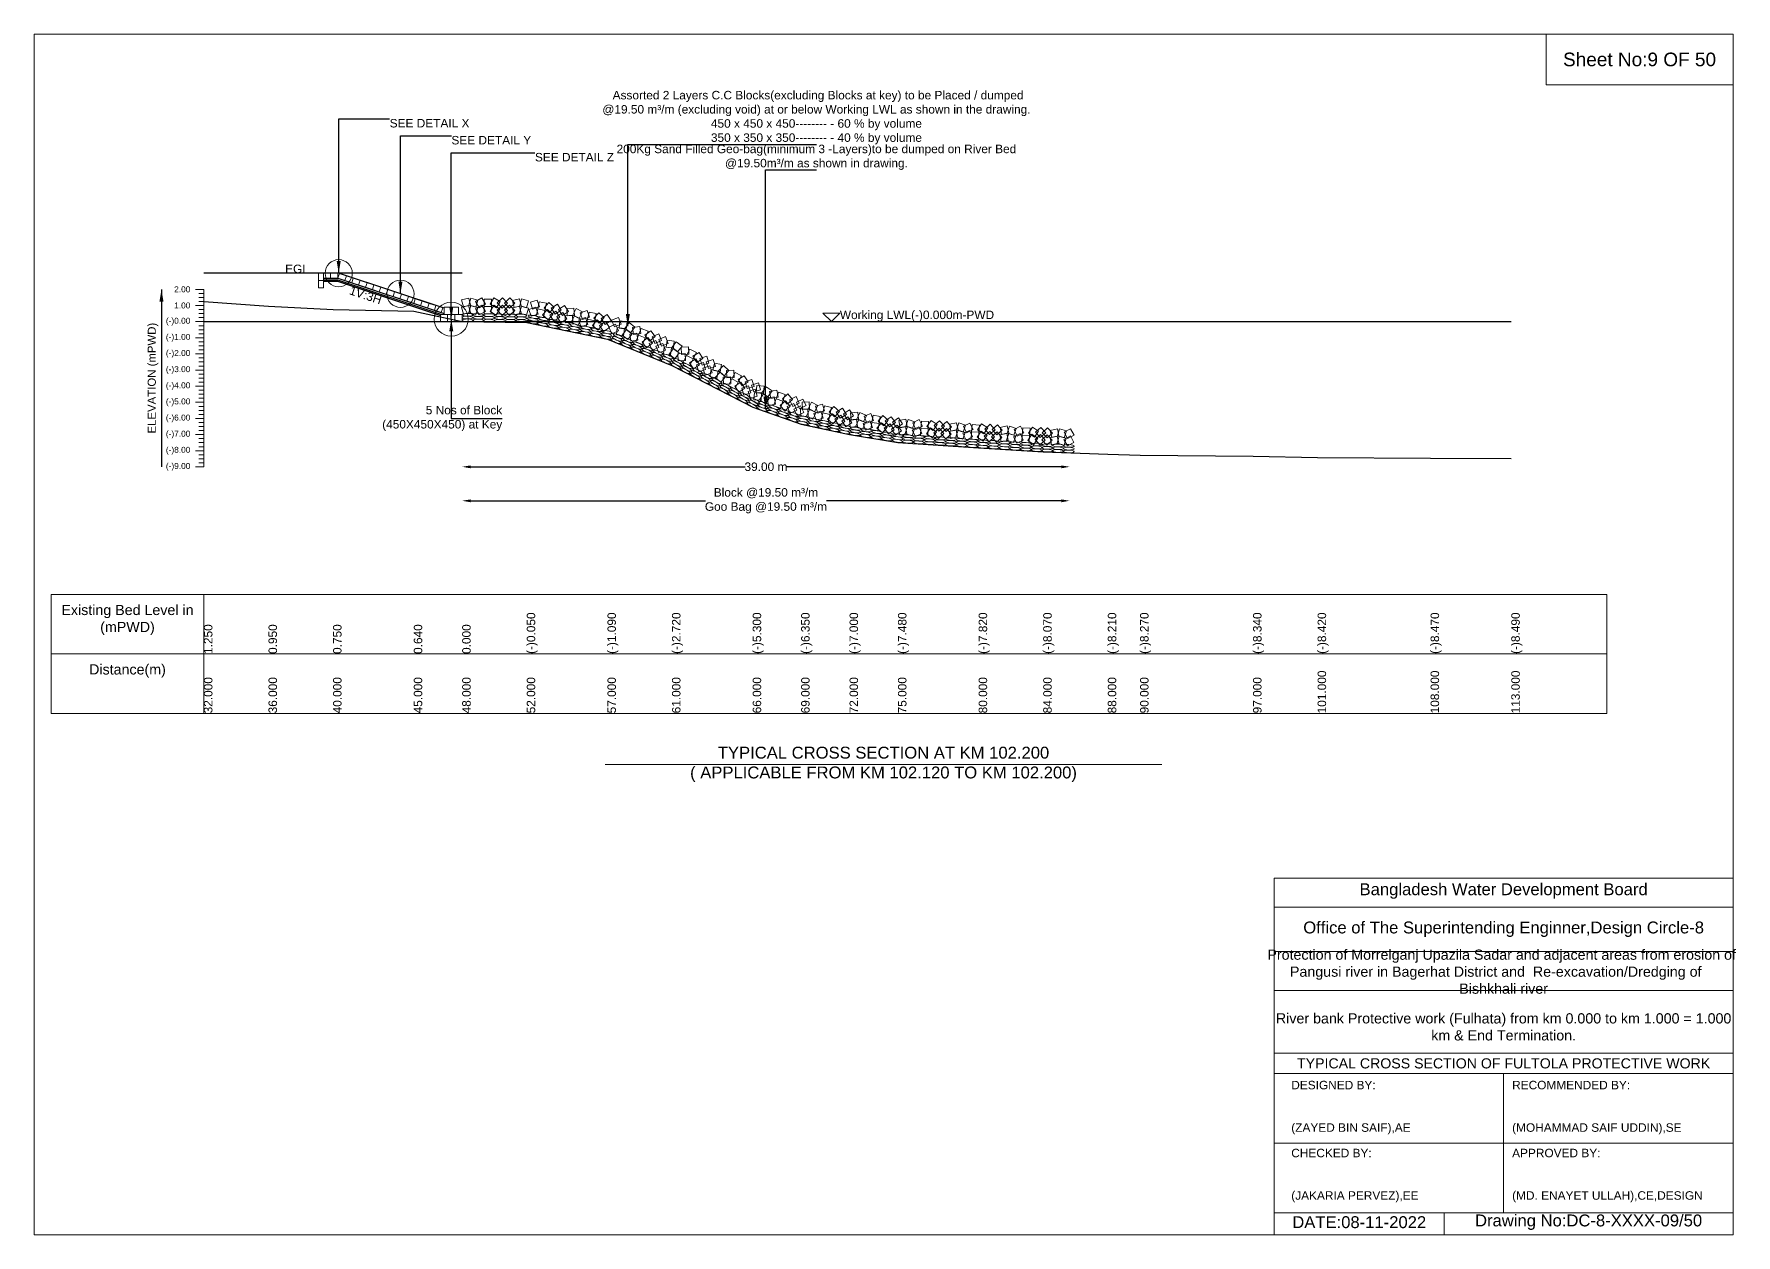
# Model space of a CAD drawing. Header units: inches. Extents: x 89000 to 305017, y -7071 to 0.
# Drawn here: x 220000 to 230017, y -7071 to 0 of the extents above; entities that cross this region are included whole.
import ezdxf

# ---------------------------------------------------------------- set-up
doc = ezdxf.new("R2010")
doc.units = ezdxf.units.IN
doc.header["$LTSCALE"] = 7
doc.header["$MEASUREMENT"] = 0
for name, color, linetype, lineweight in [('Cross section Data Border', 7, 'Continuous', 9), ('Cross Section Labels', 7, 'Continuous', 9), ('Existing_Bed_Level for Xsection', 7, 'Continuous', 25), ('Long Section Labels', 7, 'Continuous', 9)]:
    doc.layers.add(name, color=color, linetype=linetype, lineweight=lineweight)
doc.styles.get("Standard").update_dxf_attribs({"font": 'arial.ttf'})
doc.dimstyles.new('Appron Lebeling Style', dxfattribs={"dimtxt": 50, "dimasz": 50, "dimexe": 0.18, "dimexo": 0.0625, "dimgap": 0.09, "dimtad": 0, "dimtih": 1, "dimtoh": 1, "dimdec": 4, "dimzin": 0, "dimdsep": 46, "dimtxsty": 'Standard', "dimcen": 0.09, "dimse1": 1, "dimse2": 1, "dimadec": 0, "dimazin": 0, "dimtfac": 1, "dimtdec": 4, "dimtofl": 0, "dimtmove": 0, "dimatfit": 3, "dimfxl": 1, "dimtolj": 1, "dimtzin": 0, "dimarcsym": 0})
doc.dimstyles.get("Standard").update_dxf_attribs({"dimtxt": 0.18, "dimasz": 0.18, "dimexe": 0.18, "dimexo": 0.0625, "dimgap": 0.09, "dimtad": 0, "dimtih": 1, "dimtoh": 1, "dimdec": 4, "dimzin": 0, "dimdsep": 46, "dimtxsty": 'Standard', "dimcen": 0.09, "dimadec": 0, "dimazin": 0, "dimtfac": 1, "dimtdec": 4, "dimtofl": 0, "dimtmove": 0, "dimatfit": 3, "dimfxl": 1, "dimtolj": 1, "dimtzin": 0, "dimarcsym": 0})

# ---------------------------------------------------------------- blocks, each defined once
blk = doc.blocks.new('*D31')
at = {"layer": 'Cross Section Labels', "color": 0, "lineweight": -2, "transparency": 16777216}
for p, q in [((222570, -2548), (224185, -2548)), ((226046, -2548), (224430, -2548))]:
    blk.add_line(p, q, dxfattribs=at)
at = {"layer": 'Cross Section Labels', "color": 0, "transparency": 16777216}
for points in [[(222570, -2540), (222570, -2557), (222520, -2548)], [(226046, -2540), (226046, -2557), (226096, -2548)]]:
    blk.add_solid(points, dxfattribs=at)
at = {"layer": 'Defpoints', "color": 0, "transparency": 16777216}
for p in [(222520, -1693), (226096, -2466), (226096, -2548)]:
    blk.add_point(p, dxfattribs=at)
at = {"layer": 'Cross Section Labels', "color": 0, "transparency": 16777216, "insert": (224308, -2548), "char_height": 50, "attachment_point": 5}
blk.add_mtext('\\A1;39.00 m', dxfattribs=at)
blk = doc.blocks.new('*D32')
at = {"layer": 'Cross Section Labels', "color": 0, "lineweight": -2, "transparency": 16777216}
for p, q in [((222570, -2748), (223952, -2748)), ((226046, -2748), (224664, -2748))]:
    blk.add_line(p, q, dxfattribs=at)
at = {"layer": 'Cross Section Labels', "color": 0, "transparency": 16777216}
for points in [[(222570, -2740), (222570, -2757), (222520, -2748)], [(226046, -2740), (226046, -2757), (226096, -2748)]]:
    blk.add_solid(points, dxfattribs=at)
at = {"layer": 'Defpoints', "color": 0, "transparency": 16777216}
for p in [(222520, -1693), (226096, -2466), (226096, -2748)]:
    blk.add_point(p, dxfattribs=at)
at = {"layer": 'Cross Section Labels', "color": 0, "transparency": 16777216, "insert": (224308, -2748), "char_height": 50, "attachment_point": 5}
blk.add_mtext('\\A1;Block @19.50 m³/m ^JGoo Bag @19.50 m³/m ', dxfattribs=at)

msp = doc.modelspace()

# ---------------------------------------------------------------- linework, layer by layer
at = {"layer": 'Cross section Data Border'}
msp.add_lwpolyline([(220100, -3300), (229257.58653, -3300), (229257.58653, -4000), (220100, -4000)], close=True, dxfattribs=at)
for points in [[(221000, -3300), (221000, -4000)], [(220100, -3650), (229257.58653, -3650)]]:
    msp.add_lwpolyline(points, dxfattribs=at)
at = {"layer": 'Cross Section Labels'}
for points in [[(220000, 0), (230000, 0), (230000, -7071), (220000, -7071)], [(228900, 0), (230000, 0), (230000, -300), (228900, -300)], [(224693, -1693.45), (224743, -1643.45), (224643, -1643.45)]]:
    msp.add_lwpolyline(points, close=True, dxfattribs=at)
for points in [[(223362, -4300), (225000, -4300), (226638, -4300)], [(227300, -7071), (227300, -4971), (230000, -4971)], [(227300, -5141), (230000, -5141)], [(227300, -5401), (230000, -5401)], [(227300, -5631), (230000, -5631)], [(227300, -6001), (230000, -6001)], [(227300, -6121), (230000, -6121)], [(228650, -6121), (228650, -6941)], [(227300, -6531), (230000, -6531)], [(227300, -6941), (230000, -6941)], [(228300, -6941), (228300, -7071)]]:
    msp.add_lwpolyline(points, dxfattribs=at)
for centre, radius in [((221793.25, -1408.45), 80), ((222156.625, -1529.575), 80), ((222455.875, -1679.2), 100)]:
    msp.add_circle(centre, radius, dxfattribs=at)
at = {"layer": 'Existing_Bed_Level for Xsection'}
for points in [[(222520, -1408.45), (221000, -1408.45)], [(222413.125, -1615.075), (221797.63758, -1409.91253), (221793.25, -1408.45), (221788.62509, -1408.45), (221703.12509, -1408.45)], [(221703.12509, -1436.95), (221788.62509, -1436.95), (222413.125, -1645.11664)], [(221703.12509, -1446.45), (221787.08345, -1446.45), (222399.83345, -1650.7)], [(221703.12509, -1455.95), (221785.54181, -1455.95), (222391.75, -1658.0194)], [(221000, -1574.7), (221380, -1603.2), (221760, -1622.2), (222235, -1632.65), (222520, -1693.45), (222900, -1698.2), (223375, -1797), (223755, -1951.85), (224230, -2196.95), (224515, -2296.7), (224800, -2358.45), (225085, -2404.05), (225560, -2436.35), (225940, -2460.1), (226320, -2473.4), (226510, -2479.1), (227175, -2485.75), (227555, -2493.35), (228220, -2498.1), (228695, -2500)], [(221000, -1693.45), (228695, -1693.45)]]:
    msp.add_lwpolyline(points, dxfattribs=at)
at = {"layer": 'Long Section Labels'}
for points in [[(221703.12509, -1408.45), (221674.62509, -1408.45), (221674.62509, -1451.2), (221703.12509, -1451.2)], [(221703.12509, -1451.2), (221674.62509, -1451.2), (221674.62509, -1493.95), (221703.12509, -1493.95)], [(221745.87509, -1408.45), (221703.12509, -1408.45), (221703.12509, -1436.95), (221745.87509, -1436.95)], [(221788.62509, -1408.45), (221745.87509, -1408.45), (221745.87509, -1436.95), (221788.62509, -1436.95)], [(221838.19379, -1423.43126), (221797.63758, -1409.91253), (221788.62509, -1436.95), (221829.1813, -1450.46874)], [(221878.75, -1436.95), (221838.19379, -1423.43126), (221829.1813, -1450.46874), (221869.73751, -1463.98747)], [(221919.30621, -1450.46874), (221878.75, -1436.95), (221869.73751, -1463.98747), (221910.29372, -1477.50621)], [(221959.86242, -1463.98747), (221919.30621, -1450.46874), (221910.29372, -1477.50621), (221950.84993, -1491.02495)], [(222000.41863, -1477.50621), (221959.86242, -1463.98747), (221950.84993, -1491.02495), (221991.40614, -1504.54368)], [(222040.97484, -1491.02495), (222000.41863, -1477.50621), (221991.40614, -1504.54368), (222031.96235, -1518.06242)], [(222081.53105, -1504.54368), (222040.97484, -1491.02495), (222031.96235, -1518.06242), (222072.51856, -1531.58116)], [(222122.08727, -1518.06242), (222081.53105, -1504.54368), (222072.51856, -1531.58116), (222113.07477, -1545.0999)], [(222162.64348, -1531.58116), (222122.08727, -1518.06242), (222113.07477, -1545.0999), (222153.63099, -1558.61863)], [(222203.19969, -1545.0999), (222162.64348, -1531.58116), (222153.63099, -1558.61863), (222194.1872, -1572.13737)], [(222243.7559, -1558.61863), (222203.19969, -1545.0999), (222194.1872, -1572.13737), (222234.74341, -1585.65611)], [(222284.31211, -1572.13737), (222243.7559, -1558.61863), (222234.74341, -1585.65611), (222275.29962, -1599.17484)], [(222324.86832, -1585.65611), (222284.31211, -1572.13737), (222275.29962, -1599.17484), (222315.85583, -1612.69358)], [(222365.42453, -1599.17484), (222324.86832, -1585.65611), (222315.85583, -1612.69358), (222356.41204, -1626.21232)], [(222405.98074, -1612.69358), (222365.42453, -1599.17484), (222356.41204, -1626.21232), (222396.96825, -1639.73105)], [(222557.6813, -1597.90656), (222516.25502, -1608.4624), (222526.81085, -1649.88868), (222568.23713, -1639.33284)], [(222558.21563, -1555.1599), (222516.78935, -1565.71574), (222527.34518, -1607.14202), (222568.77147, -1596.58618)], [(222611.36149, -1609.65123), (222570.21201, -1598.0632), (222558.62398, -1639.21268), (222599.77346, -1650.80071)], [(222611.89583, -1566.90457), (222570.74634, -1555.31654), (222559.15831, -1596.46602), (222600.30779, -1608.05405)], [(222635.94496, -1595.87247), (222598.64558, -1616.76073), (222619.53384, -1654.0601), (222656.83321, -1633.17185)], [(222636.47929, -1553.12581), (222599.17991, -1574.01407), (222620.06817, -1611.31344), (222657.36754, -1590.42519)], [(222692.66089, -1561.6478), (222649.91423, -1561.11346), (222649.37989, -1603.86012), (222692.12655, -1604.39446)], [(222742.52255, -1618.55919), (222705.75695, -1596.74512), (222683.94289, -1633.51072), (222720.70848, -1655.32478)], [(222743.05688, -1575.81253), (222706.29129, -1553.99846), (222684.47722, -1590.76406), (222721.24281, -1612.57812)], [(222756.36924, -1596.34299), (222725.75308, -1626.17942), (222755.58951, -1656.79559), (222786.20568, -1626.95915)], [(222756.90358, -1553.59633), (222726.28741, -1583.43276), (222756.12384, -1614.04893), (222786.74001, -1584.21249)], [(222828.95264, -1627.46942), (222799.09183, -1596.87702), (222768.49944, -1626.73783), (222798.36024, -1657.33022)], [(222829.48697, -1584.72276), (222799.62617, -1554.13036), (222769.03377, -1583.99116), (222798.89458, -1614.58356)], [(222856.90792, -1601.6469), (222815.48164, -1612.20273), (222826.03747, -1653.62901), (222867.46376, -1643.07318)], [(222857.44226, -1558.90023), (222816.01597, -1569.45607), (222826.57181, -1610.88235), (222867.99809, -1600.32652)], [(222910.58812, -1613.39156), (222869.43863, -1601.80353), (222857.8506, -1642.95301), (222899.00009, -1654.54104)], [(222911.12245, -1570.6449), (222869.97297, -1559.05687), (222858.38493, -1600.20635), (222899.53442, -1611.79438)], [(222962.09553, -1566.31249), (222921.48789, -1579.67594), (222934.85134, -1620.28358), (222975.45899, -1606.92013)], [(223015.60757, -1585.42945), (222973.75337, -1576.72378), (222965.0477, -1618.57797), (223006.9019, -1627.28364)], [(223062.361, -1608.97755), (223030.45, -1580.53022), (223002.00267, -1612.44122), (223033.91367, -1640.88855)], [(223080.20365, -1589.82212), (223044.4431, -1613.24743), (223067.8684, -1649.00799), (223103.62896, -1625.58268)], [(223145.48806, -1634.26478), (223122.03428, -1598.52289), (223086.29239, -1621.97667), (223109.74617, -1657.71856)], [(222434.5, -1650.7), (222391.75, -1650.7), (222391.75, -1693.45), (222434.5, -1693.45)], [(222455.875, -1607.95), (222413.125, -1607.95), (222413.125, -1650.7), (222455.875, -1650.7)], [(222477.25, -1650.7), (222434.5, -1650.7), (222434.5, -1693.45), (222477.25, -1693.45)], [(222498.625, -1607.95), (222455.875, -1607.95), (222455.875, -1650.7), (222498.625, -1650.7)], [(222520, -1650.7), (222477.25, -1650.7), (222477.25, -1693.45), (222520, -1693.45)], [(222692.12655, -1604.39446), (222649.37989, -1603.86012), (222648.84556, -1646.60678), (222691.59222, -1647.14112)], [(222953.38986, -1608.16669), (222912.78222, -1621.53014), (222926.14567, -1662.13778), (222966.75331, -1648.77433)], [(223006.9019, -1627.28364), (222965.0477, -1618.57797), (222956.34203, -1660.43217), (222998.19622, -1669.13784)], [(223053.65532, -1650.83174), (223021.74432, -1622.38441), (222993.29699, -1654.29541), (223025.20799, -1682.74274)], [(223071.49798, -1631.67632), (223035.73742, -1655.10163), (223059.16273, -1690.86219), (223094.92329, -1667.43688)], [(223136.78239, -1676.11898), (223113.32861, -1640.37709), (223077.58672, -1663.83087), (223101.0405, -1699.57276)], [(223169.16303, -1656.12412), (223126.48227, -1658.55632), (223128.91447, -1701.23707), (223171.59522, -1698.80488)], [(223177.8687, -1614.26993), (223135.18795, -1616.70212), (223137.62014, -1659.38288), (223180.30089, -1656.95068)], [(223219.60312, -1677.92545), (223181.43213, -1658.6761), (223162.18277, -1696.84709), (223200.35376, -1716.09645)], [(223228.30879, -1636.07126), (223190.1378, -1616.8219), (223170.88844, -1654.99289), (223209.05944, -1674.24225)], [(223246.36924, -1669.1064), (223205.76159, -1682.46985), (223219.12505, -1723.07749), (223259.73269, -1709.71404)], [(223255.07491, -1627.2522), (223214.46727, -1640.61565), (223227.83072, -1681.22329), (223268.43836, -1667.85984)], [(223299.88127, -1688.22335), (223258.02708, -1679.51768), (223249.3214, -1721.37188), (223291.1756, -1730.07755)], [(223308.58694, -1646.36916), (223266.73275, -1637.66349), (223258.02708, -1679.51768), (223299.88127, -1688.22335)], [(223346.6347, -1711.77145), (223314.7237, -1683.32412), (223286.27637, -1715.23512), (223318.18737, -1743.68245)], [(223355.34037, -1669.91726), (223323.42937, -1641.46993), (223294.98204, -1673.38093), (223326.89304, -1701.82826)], [(223364.47735, -1692.61603), (223328.7168, -1716.04134), (223352.14211, -1751.8019), (223387.90266, -1728.37659)], [(223373.18303, -1650.76183), (223337.42247, -1674.18714), (223360.84778, -1709.9477), (223396.60834, -1686.52239)], [(223455.83315, -1708.36343), (223439.23116, -1668.96881), (223399.83653, -1685.5708), (223416.43853, -1724.96542)], [(223491.29633, -1694.55533), (223448.87964, -1689.22739), (223443.5517, -1731.64408), (223485.96838, -1736.97202)], [(223536.96105, -1725.12056), (223502.90145, -1699.28442), (223477.06531, -1733.34401), (223511.1249, -1759.18016)], [(223439.70057, -1747.9526), (223423.09857, -1708.55797), (223383.70395, -1725.15997), (223400.30594, -1764.55459)], [(223475.16374, -1734.14449), (223432.74705, -1728.81655), (223427.41911, -1771.23324), (223469.8358, -1776.56118)], [(223520.82846, -1764.70973), (223486.76887, -1738.87358), (223460.93272, -1772.93318), (223494.99232, -1798.76933)], [(223548.74826, -1760.87754), (223506.39326, -1766.67554), (223512.19126, -1809.03054), (223554.54626, -1803.23254)], [(223564.88085, -1721.28838), (223522.52585, -1727.08637), (223528.32384, -1769.44137), (223570.67884, -1763.64337)], [(223597.9198, -1789.35833), (223558.33064, -1773.22575), (223542.19805, -1812.81492), (223581.78722, -1828.9475)], [(223614.05239, -1749.76917), (223574.46322, -1733.63658), (223558.33064, -1773.22575), (223597.9198, -1789.35833)], [(223639.64272, -1820.97469), (223613.40358, -1787.22459), (223579.65347, -1813.46373), (223605.89261, -1847.21384)], [(223655.77531, -1781.38553), (223629.53616, -1747.63542), (223595.78605, -1773.87456), (223622.0252, -1807.62467)], [(223676.78845, -1765.77341), (223637.38062, -1782.34402), (223653.95124, -1821.75185), (223693.35907, -1805.18124)], [(223732.95732, -1821.29153), (223716.35533, -1781.89691), (223676.96071, -1798.4989), (223693.5627, -1837.89352)], [(223768.4205, -1807.48343), (223726.00381, -1802.15549), (223720.67587, -1844.57218), (223763.09256, -1849.90012)], [(223660.65587, -1805.36257), (223621.24804, -1821.93319), (223637.81866, -1861.34102), (223677.22649, -1844.7704)], [(223716.82474, -1860.8807), (223700.22274, -1821.48607), (223660.82812, -1838.08807), (223677.43012, -1877.48269)], [(223752.28791, -1847.07259), (223709.87122, -1841.74465), (223704.54328, -1884.16134), (223746.95997, -1889.48928)], [(223797.95264, -1877.63783), (223763.89304, -1851.80168), (223738.05689, -1885.86128), (223772.11649, -1911.69743)], [(223814.08522, -1838.04866), (223780.02562, -1812.21252), (223754.18948, -1846.27211), (223788.24908, -1872.10826)], [(223832.55802, -1880.44568), (223789.8545, -1882.43858), (223791.8474, -1925.14211), (223834.55092, -1923.1492)], [(223852.16113, -1842.45515), (223809.45761, -1844.44805), (223811.45051, -1887.15157), (223854.15404, -1885.15867)], [(223878.99006, -1913.2033), (223840.99953, -1893.60018), (223821.39642, -1931.59072), (223859.38695, -1951.19383)], [(223898.59318, -1875.21277), (223860.60265, -1855.60965), (223840.99953, -1893.60018), (223878.99006, -1913.2033)], [(223937.32637, -1910.42833), (223914.20562, -1874.47011), (223878.2474, -1897.59085), (223901.36815, -1933.54907)], [(223959.64961, -1896.75486), (223918.91957, -1909.74051), (223931.90523, -1950.47054), (223972.63526, -1937.48489)], [(223917.72325, -1948.41886), (223894.60251, -1912.46064), (223858.64429, -1935.58138), (223881.76503, -1971.5396)], [(223940.04649, -1934.74539), (223899.31646, -1947.73105), (223912.30211, -1988.46108), (223953.03214, -1975.47542)], [(223991.03371, -1995.05715), (223978.01563, -1954.33747), (223937.29595, -1967.35555), (223950.31403, -2008.07523)], [(224010.63683, -1957.06662), (223997.61874, -1916.34694), (223956.89907, -1929.36502), (223969.91715, -1970.0847)], [(224027.58817, -1984.47075), (223985.81665, -1975.37665), (223976.72255, -2017.14817), (224018.49407, -2026.24227)], [(224047.19129, -1946.48022), (224005.41977, -1937.38612), (223996.32567, -1979.15764), (224038.09719, -1988.25174)], [(224070.34128, -2018.99136), (224038.72468, -1990.21719), (224009.95051, -2021.83379), (224041.56711, -2050.60796)], [(224089.94439, -1981.00083), (224058.32779, -1952.22666), (224029.55362, -1983.84326), (224061.17022, -2012.61743)], [(224118.09485, -1979.67695), (224075.39133, -1981.66985), (224077.38423, -2024.37337), (224120.08775, -2022.38047)], [(224164.52689, -2012.43457), (224126.53636, -1992.83145), (224106.93325, -2030.82198), (224144.92378, -2050.4251)], [(224098.49174, -2017.66748), (224055.78821, -2019.66038), (224057.78111, -2062.3639), (224100.48464, -2060.371)], [(224144.92378, -2050.4251), (224106.93325, -2030.82198), (224087.33013, -2068.81251), (224125.32066, -2088.41563)], [(224183.65697, -2085.64066), (224160.53623, -2049.68244), (224124.578, -2072.80318), (224147.69875, -2108.7614)], [(224203.26008, -2047.65013), (224180.13934, -2011.6919), (224144.18112, -2034.81265), (224167.30186, -2070.77087)], [(224205.98021, -2071.96719), (224165.25018, -2084.95284), (224178.23583, -2125.68287), (224218.96586, -2112.69722)], [(224225.58332, -2033.97666), (224184.85329, -2046.96231), (224197.83894, -2087.69234), (224238.56897, -2074.70669)], [(224256.96743, -2132.27894), (224243.94935, -2091.55927), (224203.22967, -2104.57735), (224216.24775, -2145.29702)], [(224276.57054, -2094.28841), (224263.55246, -2053.56874), (224222.83278, -2066.58682), (224235.85086, -2107.30649)], [(224296.547, -2073.23109), (224253.91614, -2070.04171), (224250.72676, -2112.67257), (224293.35762, -2115.86196)], [(224343.69019, -2101.46263), (224308.37514, -2077.37094), (224284.28345, -2112.686), (224319.59851, -2136.77769)], [(224371.38211, -2096.23207), (224329.37204, -2104.15146), (224337.29143, -2146.16152), (224379.3015, -2138.24213)], [(224282.42452, -2113.58104), (224239.79366, -2110.39166), (224236.60428, -2153.02252), (224279.23514, -2156.2119)], [(224329.56771, -2141.81258), (224294.25266, -2117.72089), (224270.16097, -2153.03594), (224305.47603, -2177.12763)], [(224357.25962, -2136.58201), (224315.24956, -2144.5014), (224323.16895, -2186.51147), (224365.17902, -2178.59208)], [(224407.80044, -2162.55549), (224367.4505, -2148.43301), (224353.32802, -2188.78295), (224393.67796, -2202.90543)], [(224421.92293, -2122.20554), (224381.57298, -2108.08306), (224367.4505, -2148.43301), (224407.80044, -2162.55549)], [(224451.05964, -2192.03493), (224423.15741, -2159.64623), (224390.76871, -2187.54847), (224418.67095, -2219.93717)], [(224465.18212, -2151.68499), (224437.27989, -2119.29629), (224404.89119, -2147.19852), (224432.79343, -2179.58722)], [(224471.26158, -2175.38644), (224432.73638, -2193.91672), (224451.26666, -2232.44192), (224489.79186, -2213.91164)], [(224485.38406, -2135.0365), (224446.85886, -2153.56678), (224465.38914, -2192.09198), (224503.91434, -2173.5617)], [(224530.14976, -2228.0114), (224511.58881, -2189.50097), (224473.07837, -2208.06192), (224491.63933, -2246.57236)], [(224544.27224, -2187.66146), (224525.71129, -2149.15102), (224487.20085, -2167.71198), (224505.76181, -2206.22241)], [(224563.18425, -2165.16339), (224520.48479, -2167.24156), (224522.56296, -2209.94101), (224565.26242, -2207.86284)], [(224613.44181, -2187.38224), (224575.43176, -2167.81701), (224555.86653, -2205.82707), (224593.87658, -2225.3923)], [(224640.28014, -2178.78545), (224599.56308, -2191.8117), (224612.58932, -2232.52877), (224653.30639, -2219.50252)], [(224693.63181, -2198.34551), (224651.85124, -2189.29306), (224642.79879, -2231.07362), (224684.57935, -2240.12608)], [(224740.18835, -2222.28051), (224708.51435, -2193.56953), (224679.80337, -2225.24353), (224711.47737, -2253.95451)], [(224758.18924, -2203.27371), (224722.23566, -2226.40166), (224745.36361, -2262.35525), (224781.3172, -2239.22729)], [(224554.13179, -2206.94395), (224511.43234, -2209.02212), (224513.51051, -2251.72158), (224556.20996, -2249.64341)], [(224604.38936, -2229.16281), (224566.3793, -2209.59758), (224546.81407, -2247.60763), (224584.82412, -2267.17286)], [(224631.22769, -2220.56602), (224590.51062, -2233.59227), (224603.53687, -2274.30933), (224644.25393, -2261.28308)], [(224684.57935, -2240.12608), (224642.79879, -2231.07362), (224633.74633, -2272.85419), (224675.5269, -2281.90664)], [(224731.1359, -2264.06108), (224699.4619, -2235.3501), (224670.75092, -2267.0241), (224702.42492, -2295.73508)], [(224749.13679, -2245.05427), (224713.1832, -2268.18223), (224736.31116, -2304.13581), (224772.26474, -2281.00786)], [(224814.0504, -2290.03679), (224790.89382, -2254.10163), (224754.95867, -2277.25821), (224778.11525, -2313.19336)], [(224823.10286, -2248.25622), (224799.94628, -2212.32107), (224764.01112, -2235.47764), (224787.1677, -2271.4128)], [(224841.70605, -2267.89489), (224799.18413, -2272.30502), (224803.59426, -2314.82693), (224846.11617, -2310.41681)], [(224848.46014, -2225.6818), (224805.93823, -2230.09193), (224810.34835, -2272.61385), (224852.87027, -2268.20372)], [(224893.10347, -2287.33211), (224854.08035, -2269.87478), (224836.62301, -2308.8979), (224875.64613, -2326.35523)], [(224899.85756, -2245.11903), (224860.83444, -2227.66169), (224843.37711, -2266.68481), (224882.40023, -2284.14215)], [(224919.43151, -2277.2805), (224879.48773, -2292.51392), (224894.72114, -2332.4577), (224934.66492, -2317.22429)], [(224926.18561, -2235.06742), (224886.24182, -2250.30083), (224901.47524, -2290.24461), (224941.41902, -2275.0112)], [(224973.773, -2293.8937), (224931.55992, -2287.1396), (224924.80582, -2329.35269), (224967.01891, -2336.10678)], [(224980.5271, -2251.68061), (224938.31401, -2244.92652), (224931.55992, -2287.1396), (224973.773, -2293.8937)], [(225021.56879, -2315.24689), (224988.3721, -2288.311), (224961.43621, -2321.50769), (224994.6329, -2348.44358)], [(225028.32289, -2273.0338), (224995.12619, -2246.09791), (224968.1903, -2279.2946), (225001.387, -2306.23049)], [(225038.50334, -2295.28413), (225003.86833, -2320.34363), (225028.92784, -2354.97864), (225063.56284, -2329.91913)], [(225045.25743, -2253.07104), (225010.62243, -2278.13055), (225035.68193, -2312.76555), (225070.31694, -2287.70605)], [(225105.77973, -2336.64946), (225080.69266, -2302.03442), (225046.07762, -2327.1215), (225071.1647, -2361.73654)], [(225112.53383, -2294.43637), (225087.44675, -2259.82133), (225052.83171, -2284.90841), (225077.91879, -2319.52345)], [(225131.82778, -2268.1569), (225089.88059, -2276.40286), (225098.12655, -2318.35005), (225140.07374, -2310.10409)], [(225184.77536, -2282.8557), (225144.3306, -2269.00709), (225130.48199, -2309.45185), (225170.92675, -2323.30046)], [(225210.08401, -2270.45922), (225171.68531, -2289.25024), (225190.47634, -2327.64894), (225228.87504, -2308.85791)], [(225265.70758, -2282.07878), (225223.05608, -2279.17848), (225220.15578, -2321.82998), (225262.80728, -2324.73028)], [(225315.242, -2299.0121), (225279.7406, -2275.19587), (225255.92437, -2310.69727), (225291.42577, -2334.5135)], [(225330.29752, -2277.59664), (225298.07634, -2305.69215), (225326.17185, -2337.91333), (225358.39303, -2309.81782)], [(225401.04617, -2312.6941), (225372.925, -2280.49531), (225340.72621, -2308.61647), (225368.84737, -2340.81527)], [(225430.38831, -2288.45902), (225388.44112, -2296.70498), (225396.68708, -2338.65216), (225438.63427, -2330.4062)], [(225483.33588, -2303.15782), (225442.89112, -2289.30921), (225429.04251, -2329.75396), (225469.48727, -2343.60258)], [(225508.64453, -2290.76133), (225470.24584, -2309.55236), (225489.03687, -2347.95106), (225527.43556, -2329.16003)], [(225564.26811, -2302.3809), (225521.6166, -2299.48059), (225518.7163, -2342.1321), (225561.3678, -2345.0324)], [(225613.16075, -2319.02131), (225577.52945, -2295.39986), (225553.908, -2331.03117), (225589.53931, -2354.65262)], [(225628.09876, -2297.52372), (225596.03193, -2325.79528), (225624.30349, -2357.86211), (225656.37032, -2329.59055)], [(225699.03857, -2332.23319), (225670.74148, -2300.18889), (225638.69718, -2328.48597), (225666.99427, -2360.53028)], [(225128.92748, -2310.8084), (225086.98029, -2319.05436), (225095.22625, -2361.00155), (225137.17344, -2352.75559)], [(225181.87506, -2325.50721), (225141.4303, -2311.65859), (225127.58169, -2352.10335), (225168.02644, -2365.95197)], [(225207.18371, -2313.11072), (225168.78501, -2331.90175), (225187.57604, -2370.30044), (225225.97473, -2351.50942)], [(225262.80728, -2324.73028), (225220.15578, -2321.82998), (225217.25547, -2364.48149), (225259.90698, -2367.38179)], [(225312.3417, -2341.6636), (225276.8403, -2317.84737), (225253.02406, -2353.34877), (225288.52546, -2377.165)], [(225327.39722, -2320.24814), (225295.17604, -2348.34366), (225323.27155, -2380.56484), (225355.49273, -2352.46932)], [(225398.14587, -2355.34561), (225370.0247, -2323.14681), (225337.82591, -2351.26798), (225365.94707, -2383.46677)], [(225427.48801, -2331.11052), (225385.54082, -2339.35648), (225393.78678, -2381.30367), (225435.73397, -2373.05771)], [(225480.43558, -2345.80932), (225439.99082, -2331.96071), (225426.14221, -2372.40547), (225466.58697, -2386.25408)], [(225505.74423, -2333.41284), (225467.34554, -2352.20386), (225486.13656, -2390.60256), (225524.53526, -2371.81153)], [(225561.3678, -2345.0324), (225518.7163, -2342.1321), (225515.816, -2384.7836), (225558.4675, -2387.6839)], [(225610.49408, -2361.68806), (225574.86278, -2338.06661), (225551.24133, -2373.69791), (225586.87263, -2397.31936)], [(225625.43209, -2340.19047), (225593.36526, -2368.46203), (225621.63682, -2400.52885), (225653.70365, -2372.25729)], [(225696.3719, -2374.89994), (225668.07481, -2342.85564), (225636.03051, -2371.15272), (225664.32759, -2403.19703)], [(225725.58087, -2350.50452), (225683.67947, -2358.98009), (225692.15503, -2400.88149), (225734.05643, -2392.40592)], [(225728.24754, -2307.83777), (225686.34614, -2316.31334), (225694.82171, -2358.21474), (225736.72311, -2349.73917)], [(225778.60815, -2364.91313), (225738.08815, -2351.28623), (225724.46125, -2391.80622), (225764.98124, -2405.43312)], [(225781.27482, -2322.24638), (225740.75482, -2308.61948), (225727.12792, -2349.13947), (225767.64792, -2362.76638)], [(225803.84853, -2352.37822), (225765.55332, -2371.37926), (225784.55436, -2409.67447), (225822.84957, -2390.67343)], [(225806.5152, -2309.71147), (225768.21999, -2328.71252), (225787.22104, -2367.00772), (225825.51624, -2348.00668)], [(225859.5349, -2363.69298), (225816.86816, -2361.02631), (225814.20148, -2403.69306), (225856.86823, -2406.35973)], [(225862.20158, -2321.02623), (225819.53483, -2318.35956), (225816.86816, -2361.02631), (225859.5349, -2363.69298)], [(225909.16132, -2380.35476), (225873.53002, -2356.73331), (225849.90857, -2392.36462), (225885.53987, -2415.98606)], [(225911.82799, -2337.68802), (225876.19669, -2314.06657), (225852.57524, -2349.69787), (225888.20654, -2373.31932)], [(225924.09932, -2358.85717), (225892.0325, -2387.12873), (225920.30406, -2419.19556), (225952.37088, -2390.924)], [(225926.766, -2316.19042), (225894.69917, -2344.46198), (225922.97073, -2376.52881), (225955.03755, -2348.25725)], [(225993.19344, -2392.08197), (225964.02803, -2360.8259), (225932.77197, -2389.99131), (225961.93737, -2421.24738)], [(225994.68877, -2349.35813), (225965.52337, -2318.10206), (225934.2673, -2347.26747), (225963.4327, -2378.52354)], [(226021.72226, -2366.89454), (225980.06911, -2376.51626), (225989.69082, -2418.16941), (226031.34398, -2408.54769)], [(226023.21759, -2324.1707), (225981.56444, -2333.79242), (225991.18616, -2375.44557), (226032.83931, -2365.82385)], [(226075.12481, -2379.84321), (226034.24628, -2367.33288), (226021.73595, -2408.21141), (226062.61448, -2420.72174)], [(226076.62014, -2337.11937), (226035.74161, -2324.60904), (226023.23129, -2365.48757), (226064.10982, -2377.9979)], [(226100.01187, -2366.62068), (226062.25226, -2386.665), (226082.29657, -2424.4246), (226120.05618, -2404.38029)], [(226101.5072, -2323.89684), (226063.74759, -2343.94116), (226083.79191, -2381.70076), (226121.55152, -2361.65645)]]:
    msp.add_lwpolyline(points, close=True, dxfattribs=at)
for points in [[(221000, -1503.45), (220950, -1503.45)], [(221000, -1598.45), (220950, -1598.45)], [(221000, -1527.2), (220970, -1527.2)], [(221000, -1550.95), (220970, -1550.95)], [(221000, -1574.7), (220970, -1574.7)], [(221000, -2548.45), (221000, -2453.45), (221000, -2358.45), (221000, -2263.45), (221000, -2168.45), (221000, -2073.45), (221000, -1978.45), (221000, -1883.45), (221000, -1788.45), (221000, -1693.45), (221000, -1598.45), (221000, -1503.45)], [(221000, -1693.45), (220950, -1693.45)], [(221000, -1622.2), (220970, -1622.2)], [(221000, -1645.95), (220970, -1645.95)], [(221000, -1669.7), (220970, -1669.7)], [(221000, -1788.45), (220950, -1788.45)], [(221000, -1717.2), (220970, -1717.2)], [(221000, -1740.95), (220970, -1740.95)], [(221000, -1764.7), (220970, -1764.7)], [(221000, -1883.45), (220950, -1883.45)], [(221000, -1812.2), (220970, -1812.2)], [(221000, -1835.95), (220970, -1835.95)], [(221000, -1859.7), (220970, -1859.7)], [(221000, -1978.45), (220950, -1978.45)], [(221000, -1907.2), (220970, -1907.2)], [(221000, -1930.95), (220970, -1930.95)], [(221000, -1954.7), (220970, -1954.7)], [(221000, -2002.2), (220970, -2002.2)], [(221000, -2073.45), (220950, -2073.45)], [(221000, -2025.95), (220970, -2025.95)], [(221000, -2049.7), (220970, -2049.7)], [(221000, -2097.2), (220970, -2097.2)], [(221000, -2168.45), (220950, -2168.45)], [(221000, -2120.95), (220970, -2120.95)], [(221000, -2144.7), (220970, -2144.7)], [(221000, -2192.2), (220970, -2192.2)], [(221000, -2263.45), (220950, -2263.45)], [(221000, -2215.95), (220970, -2215.95)], [(221000, -2239.7), (220970, -2239.7)], [(221000, -2287.2), (220970, -2287.2)], [(221000, -2358.45), (220950, -2358.45)], [(221000, -2310.95), (220970, -2310.95)], [(221000, -2334.7), (220970, -2334.7)], [(221000, -2382.2), (220970, -2382.2)], [(221000, -2453.45), (220950, -2453.45)], [(221000, -2405.95), (220970, -2405.95)], [(221000, -2429.7), (220970, -2429.7)], [(221000, -2477.2), (220970, -2477.2)], [(221000, -2500.95), (220970, -2500.95)], [(221000, -2548.45), (220950, -2548.45)], [(221000, -2524.7), (220970, -2524.7)]]:
    msp.add_lwpolyline(points, dxfattribs=at)
for centre, major_axis in [((222551.71446, -1685.7708), (31.61353, -0.39517)), ((222551.91632, -1669.62206), (31.61353, -0.39517)), ((222552.11818, -1653.47332), (31.61353, -0.39517)), ((222614.94152, -1686.56114), (31.61353, -0.39517)), ((222615.14338, -1670.4124), (31.61353, -0.39517)), ((222615.34524, -1654.26366), (31.61353, -0.39517)), ((222678.16858, -1687.35148), (31.61353, -0.39517)), ((222678.37044, -1671.20274), (31.61353, -0.39517)), ((222678.5723, -1655.054), (31.61353, -0.39517)), ((222741.39564, -1688.14181), (31.61353, -0.39517)), ((222741.5975, -1671.99308), (31.61353, -0.39517)), ((222741.79936, -1655.84434), (31.61353, -0.39517)), ((222804.6227, -1688.93215), (31.61353, -0.39517)), ((222804.82456, -1672.78341), (31.61353, -0.39517)), ((222805.02642, -1656.63468), (31.61353, -0.39517)), ((222867.84976, -1689.72249), (31.61353, -0.39517)), ((222868.05162, -1673.57375), (31.61353, -0.39517)), ((222868.25348, -1657.42501), (31.61353, -0.39517)), ((222931.97358, -1696.60268), (30.9535, -6.43833)), ((222935.26239, -1680.79109), (30.9535, -6.43833)), ((222938.5512, -1664.97951), (30.9535, -6.43833)), ((222993.88059, -1709.47933), (30.9535, -6.43833)), ((222997.1694, -1693.66775), (30.9535, -6.43833)), ((223000.45821, -1677.85616), (30.9535, -6.43833)), ((223059.07641, -1706.54441), (30.9535, -6.43833)), ((223062.36522, -1690.73282), (30.9535, -6.43833)), ((223124.27222, -1703.60948), (30.9535, -6.43833)), ((223055.7876, -1722.35599), (30.9535, -6.43833)), ((223117.69461, -1735.23265), (30.9535, -6.43833)), ((223120.98342, -1719.42106), (30.9535, -6.43833)), ((223179.60161, -1748.10931), (30.9535, -6.43833)), ((223182.89042, -1732.29772), (30.9535, -6.43833)), ((223186.17923, -1716.48614), (30.9535, -6.43833)), ((223241.50862, -1760.98596), (30.9535, -6.43833)), ((223244.79743, -1745.17438), (30.9535, -6.43833)), ((223248.08624, -1729.36279), (30.9535, -6.43833)), ((223303.41563, -1773.86262), (30.9535, -6.43833)), ((223306.70444, -1758.05104), (30.9535, -6.43833)), ((223309.99325, -1742.23945), (30.9535, -6.43833)), ((223365.32263, -1786.73928), (30.9535, -6.43833)), ((223368.61144, -1770.92769), (30.9535, -6.43833)), ((223371.90025, -1755.11611), (30.9535, -6.43833)), ((223425.89497, -1809.01999), (29.27839, -11.93094)), ((223431.98951, -1794.06408), (29.27839, -11.93094)), ((223438.08404, -1779.10817), (29.27839, -11.93094)), ((223490.54628, -1817.92597), (29.27839, -11.93094)), ((223496.64082, -1802.97006), (29.27839, -11.93094)), ((223484.45175, -1832.88187), (29.27839, -11.93094)), ((223543.00853, -1856.74376), (29.27839, -11.93094)), ((223549.10306, -1841.78785), (29.27839, -11.93094)), ((223555.19759, -1826.83195), (29.27839, -11.93094)), ((223601.56531, -1880.60565), (29.27839, -11.93094)), ((223607.65984, -1865.64974), (29.27839, -11.93094)), ((223613.75437, -1850.69383), (29.27839, -11.93094)), ((223660.12208, -1904.46753), (29.27839, -11.93094)), ((223666.21662, -1889.51163), (29.27839, -11.93094)), ((223672.31115, -1874.55572), (29.27839, -11.93094)), ((223724.77339, -1913.37351), (29.27839, -11.93094)), ((223730.86793, -1898.41761), (29.27839, -11.93094)), ((223718.67886, -1928.32942), (29.27839, -11.93094)), ((223777.11634, -1954.17539), (28.09611, -14.49759)), ((223784.52196, -1939.82342), (28.09611, -14.49759)), ((223791.92759, -1925.47144), (28.09611, -14.49759)), ((223833.30856, -1983.17058), (28.09611, -14.49759)), ((223840.71418, -1968.8186), (28.09611, -14.49759)), ((223848.1198, -1954.46662), (28.09611, -14.49759)), ((223889.50078, -2012.16576), (28.09611, -14.49759)), ((223896.9064, -1997.81378), (28.09611, -14.49759)), ((223904.31202, -1983.4618), (28.09611, -14.49759)), ((223960.50423, -2012.45699), (28.09611, -14.49759)), ((223945.69299, -2041.16094), (28.09611, -14.49759)), ((223953.09861, -2026.80897), (28.09611, -14.49759)), ((224001.88521, -2070.15613), (28.09611, -14.49759)), ((224009.29083, -2055.80415), (28.09611, -14.49759)), ((224016.69645, -2041.45217), (28.09611, -14.49759)), ((224058.07742, -2099.15131), (28.09611, -14.49759)), ((224065.48305, -2084.79933), (28.09611, -14.49759)), ((224072.88867, -2070.44736), (28.09611, -14.49759)), ((224121.67526, -2113.79452), (28.09611, -14.49759)), ((224129.08088, -2099.44254), (28.09611, -14.49759)), ((224114.26964, -2128.1465), (28.09611, -14.49759)), ((224170.46186, -2157.14168), (28.09611, -14.49759)), ((224177.86748, -2142.7897), (28.09611, -14.49759)), ((224185.2731, -2128.43772), (28.09611, -14.49759)), ((224226.65407, -2186.13686), (28.09611, -14.49759)), ((224234.05969, -2171.78488), (28.09611, -14.49759)), ((224241.46531, -2157.43291), (28.09611, -14.49759)), ((224284.86313, -2207.59679), (29.84103, -10.44436)), ((224290.19829, -2192.35347), (29.84103, -10.44436)), ((224295.53345, -2177.11016), (29.84103, -10.44436)), ((224349.88034, -2213.24219), (29.84103, -10.44436)), ((224355.2155, -2197.99888), (29.84103, -10.44436)), ((224344.54518, -2228.4855), (29.84103, -10.44436)), ((224404.22723, -2249.37422), (29.84103, -10.44436)), ((224409.56239, -2234.13091), (29.84103, -10.44436)), ((224414.89755, -2218.8876), (29.84103, -10.44436)), ((224463.90928, -2270.26294), (29.84103, -10.44436)), ((224469.24444, -2255.01963), (29.84103, -10.44436)), ((224474.5796, -2239.77632), (29.84103, -10.44436)), ((224522.84369, -2290.1371), (30.89905, -6.69479)), ((224526.26351, -2274.35333), (30.89905, -6.69479)), ((224529.68333, -2258.56956), (30.89905, -6.69479)), ((224584.64179, -2303.52669), (30.89905, -6.69479)), ((224588.06161, -2287.74292), (30.89905, -6.69479)), ((224591.48142, -2271.95915), (30.89905, -6.69479)), ((224649.8597, -2301.13251), (30.89905, -6.69479)), ((224653.27952, -2285.34874), (30.89905, -6.69479)), ((224711.6578, -2314.5221), (30.89905, -6.69479)), ((224715.07762, -2298.73833), (30.89905, -6.69479)), ((224776.87571, -2312.12792), (30.89905, -6.69479)), ((224646.43989, -2316.91628), (30.89905, -6.69479)), ((224708.23798, -2330.30587), (30.89905, -6.69479)), ((224770.03608, -2343.69545), (30.89905, -6.69479)), ((224773.4559, -2327.91168), (30.89905, -6.69479)), ((224831.7119, -2355.3462), (31.21892, -4.99503)), ((224834.26344, -2339.39903), (31.21892, -4.99503)), ((224836.81499, -2323.45186), (31.21892, -4.99503)), ((224894.14974, -2365.33625), (31.21892, -4.99503)), ((224896.70129, -2349.38909), (31.21892, -4.99503)), ((224899.25284, -2333.44192), (31.21892, -4.99503)), ((224956.58759, -2375.32631), (31.21892, -4.99503)), ((224959.13913, -2359.37914), (31.21892, -4.99503)), ((224961.69068, -2343.43197), (31.21892, -4.99503)), ((225019.02543, -2385.31636), (31.21892, -4.99503)), ((225021.57698, -2369.3692), (31.21892, -4.99503)), ((225024.12853, -2353.42203), (31.21892, -4.99503)), ((225081.46328, -2395.30642), (31.21892, -4.99503)), ((225084.01483, -2379.35925), (31.21892, -4.99503)), ((225086.56637, -2363.41209), (31.21892, -4.99503)), ((225143.77167, -2399.95283), (31.54316, -2.14493)), ((225144.86734, -2383.84004), (31.54316, -2.14493)), ((225145.96301, -2367.72725), (31.54316, -2.14493)), ((225206.85799, -2404.2427), (31.54316, -2.14493)), ((225207.95366, -2388.1299), (31.54316, -2.14493)), ((225209.04932, -2372.01711), (31.54316, -2.14493)), ((225269.9443, -2408.53256), (31.54316, -2.14493)), ((225271.03997, -2392.41977), (31.54316, -2.14493)), ((225272.13564, -2376.30698), (31.54316, -2.14493)), ((225333.03061, -2412.82243), (31.54316, -2.14493)), ((225334.12628, -2396.70964), (31.54316, -2.14493)), ((225335.22195, -2380.59685), (31.54316, -2.14493)), ((225397.21259, -2400.99951), (31.54316, -2.14493)), ((225398.30826, -2384.88672), (31.54316, -2.14493)), ((225460.29891, -2405.28938), (31.54316, -2.14493)), ((225461.39458, -2389.17659), (31.54316, -2.14493)), ((225523.38522, -2409.57925), (31.54316, -2.14493)), ((225524.48089, -2393.46646), (31.54316, -2.14493)), ((225587.35542, -2397.60593), (31.55443, -1.97215)), ((225650.46428, -2401.55024), (31.55443, -1.97215)), ((225713.57315, -2405.49454), (31.55443, -1.97215)), ((225776.68201, -2409.43884), (31.55443, -1.97215)), ((225396.11692, -2417.1123), (31.54316, -2.14493)), ((225459.20324, -2421.40217), (31.54316, -2.14493)), ((225522.28955, -2425.69204), (31.54316, -2.14493)), ((225585.34061, -2429.84303), (31.55443, -1.97215)), ((225586.34801, -2413.72448), (31.55443, -1.97215)), ((225648.44947, -2433.78734), (31.55443, -1.97215)), ((225649.45688, -2417.66879), (31.55443, -1.97215)), ((225711.55833, -2437.73164), (31.55443, -1.97215)), ((225712.56574, -2421.61309), (31.55443, -1.97215)), ((225774.66719, -2441.67594), (31.55443, -1.97215)), ((225775.6746, -2425.55739), (31.55443, -1.97215)), ((225837.77605, -2445.62025), (31.55443, -1.97215)), ((225838.78346, -2429.5017), (31.55443, -1.97215)), ((225839.79087, -2413.38315), (31.55443, -1.97215)), ((225900.88491, -2449.56455), (31.55443, -1.97215)), ((225901.89232, -2433.446), (31.55443, -1.97215)), ((225902.89973, -2417.32745), (31.55443, -1.97215)), ((225963.80395, -2452.85319), (31.59665, -1.10588)), ((225964.36885, -2436.71308), (31.59665, -1.10588)), ((225964.93376, -2420.57296), (31.59665, -1.10588)), ((226026.99725, -2455.06496), (31.59665, -1.10588)), ((226027.56216, -2438.92484), (31.59665, -1.10588)), ((226028.12706, -2422.78473), (31.59665, -1.10588)), ((226090.19056, -2457.27673), (31.59665, -1.10588)), ((226090.75546, -2441.13661), (31.59665, -1.10588)), ((226091.32037, -2424.99649), (31.59665, -1.10588))]:
    msp.add_ellipse(centre, major_axis=major_axis, ratio=0.255, dxfattribs=at)

# ---------------------------------------------------------------- texts
at = {"layer": 'Cross section Data Border', "char_height": 60, "width": 800, "attachment_point": 5}
for s, insert in [('Existing Bed Level in (mPWD)', (220550, -3450)), ('Distance(m)', (220550, -3750))]:
    msp.add_mtext(s, dxfattribs=dict(at, insert=insert))
at = {"layer": 'Cross Section Labels'}
for s, insert, char_height, attachment_point in [('Sheet No:9 OF 50', (229450, -150), 80, 5), (' Assorted 2 Layers C.C Blocks(excluding Blocks at key) to be Placed / dumped^J@19.50 m³/m (excluding void) at or below Working LWL as shown in the drawing.^J450 x 450 x 450-------- - 60 % by volume^J350 x 350 x 350-------- - 40 % by volume', (224605.13584, -650), 50, 8), ('SEE DETAIL X', (222093.25, -500), 50, 1), ('SEE DETAIL Y', (222456.625, -600), 50, 1), ('SEE DETAIL Z', (222948.25, -700), 50, 1), ('200Kg Sand Filled Geo-bag(minimum 3 -Layers)to be dumped on River Bed^J@19.50m³/m as shown in drawing.', (224605.13584, -800), 50, 8), ('EGL', (221617.62509, -1408.45), 50, 9), ('Working LWL(-)0.000m-PWD', (224743, -1693.45), 50, 7), ('5 Nos of Block ^J(450X450X450) at Key', (222755.875, -2263.45), 50, 6), ('TYPICAL CROSS SECTION AT KM 102.200^J( APPLICABLE FROM KM 102.120 TO KM 102.200)', (225000, -4300), 70, 5), ('Bangladesh Water Development Board', (228650, -5046), 70, 5), ('Office of The Superintending Enginner,Design Circle-8', (228650, -5271), 70, 5)]:
    msp.add_mtext(s, dxfattribs=dict(at, insert=insert, char_height=char_height, attachment_point=attachment_point))
at = {"layer": 'Cross Section Labels', "insert": (221959.91668, -1514.07496), "char_height": 50, "attachment_point": 2, "rotation": 341.565051177}
msp.add_mtext('1V:3H', dxfattribs=at)
at = {"layer": 'Cross Section Labels'}
for s, insert, char_height, width, attachment_point in [('Protection of Morrelganj Upazila Sadar and adjacent areas from erosion of  Pangusi river in Bagerhat District and  Re-excavation/Dredging of     Bishkhali river', (228650, -5521), 60, 2800, 5), ('River bank Protective work (Fulhata) from km 0.000 to km 1.000 = 1.000 km & End Termination.', (228650, -5846), 60, 2700, 5), ('TYPICAL CROSS SECTION OF FULTOLA PROTECTIVE WORK', (228650, -6061), 59.5765532, 2800, 5), ('DESIGNED BY:^J^J^J(ZAYED BIN SAIF),AE', (227400, -6321), 50, 1400, 4), ('RECOMMENDED BY:^J^J^J(MOHAMMAD SAIF UDDIN),SE', (228700, -6321), 50, 1400, 4), ('CHECKED BY:^J^J^J(JAKARIA PERVEZ),EE', (227400, -6721), 50, 1400, 4), ('APPROVED BY:^J^J^J(MD. ENAYET ULLAH),CE,DESIGN', (228700, -6721), 50, 1400, 4), ('DATE:08-11-2022', (227800, -6996), 70, 1400, 5), ('Drawing No:DC-8-XXXX-09/50', (229150, -6996), 70, 2200, 5)]:
    msp.add_mtext(s, dxfattribs=dict(at, insert=insert, char_height=char_height, width=width, attachment_point=attachment_point))
at = {"layer": 'Long Section Labels', "char_height": 35, "attachment_point": 6}
for s, insert in [('2.00', (220920, -1503.45)), ('1.00', (220920, -1598.45)), ('(-)0.00', (220920, -1693.45)), ('(-)1.00', (220920, -1788.45)), ('(-)2.00', (220920, -1883.45)), ('(-)3.00', (220920, -1978.45)), ('(-)4.00', (220920, -2073.45)), ('(-)5.00', (220920, -2168.45)), ('(-)6.00', (220920, -2263.45)), ('(-)7.00', (220920, -2358.45)), ('(-)8.00', (220920, -2453.45)), ('(-)9.00', (220920, -2548.45))]:
    msp.add_mtext(s, dxfattribs=dict(at, insert=insert))
at = {"layer": 'Long Section Labels', "rotation": 90}
for s, insert, char_height, attachment_point in [('ELEVATION (mPWD)', (220700, -2025.95), 48, 5), ('1.250', (221000, -3650), 50, 1), ('0.950', (221380, -3650), 50, 1), ('0.750', (221760, -3650), 50, 1), ('0.640', (222235, -3650), 50, 1), ('0.000', (222520, -3650), 50, 1), ('(-)0.050', (222900, -3650), 50, 1), ('(-)1.090', (223375, -3650), 50, 1), ('(-)2.720', (223755, -3650), 50, 1), ('(-)5.300', (224230, -3650), 50, 1), ('(-)6.350', (224515, -3650), 50, 1), ('(-)7.000', (224800, -3650), 50, 1), ('(-)7.480', (225085, -3650), 50, 1), ('(-)7.820', (225560, -3650), 50, 1), ('(-)8.070', (225940, -3650), 50, 1), ('(-)8.210', (226320, -3650), 50, 1), ('(-)8.270', (226510, -3650), 50, 1), ('(-)8.340', (227175, -3650), 50, 1), ('(-)8.420', (227555, -3650), 50, 1), ('(-)8.470', (228220, -3650), 50, 1), ('(-)8.490', (228695, -3650), 50, 1), ('32.000', (221000, -4000), 50, 1), ('36.000', (221380, -4000), 50, 1), ('40.000', (221760, -4000), 50, 1), ('45.000', (222235, -4000), 50, 1), ('48.000', (222520, -4000), 50, 1), ('52.000', (222900, -4000), 50, 1), ('57.000', (223375, -4000), 50, 1), ('61.000', (223755, -4000), 50, 1), ('66.000', (224230, -4000), 50, 1), ('69.000', (224515, -4000), 50, 1), ('72.000', (224800, -4000), 50, 1), ('75.000', (225085, -4000), 50, 1), ('80.000', (225560, -4000), 50, 1), ('84.000', (225940, -4000), 50, 1), ('88.000', (226320, -4000), 50, 1), ('90.000', (226510, -4000), 50, 1), ('97.000', (227175, -4000), 50, 1), ('101.000', (227555, -4000), 50, 1), ('108.000', (228220, -4000), 50, 1), ('113.000', (228695, -4000), 50, 1)]:
    msp.add_mtext(s, dxfattribs=dict(at, insert=insert, char_height=char_height, attachment_point=attachment_point))

# ---------------------------------------------------------------- dimensions: what is measured, and where the dimension line sits
at = {"layer": 'Cross Section Labels'}
for base, text, picture, middle in [((226095.83248, -2548.45), '39.00 m', '*D31', (224307.91624, -2548.45)), ((226095.83248, -2748.45), 'Block @19.50 m³/m ^JGoo Bag @19.50 m³/m ', '*D32', (224307.91624, -2748.45))]:
    dim = msp.add_linear_dim(base=base, p1=(222520, -1693.45), p2=(226095.83248, -2465.55414), text=text, dimstyle='Appron Lebeling Style', dxfattribs=at)
    dim.commit()
    dim.dimension.update_dxf_attribs({"geometry": picture, "text_midpoint": middle})

# ---------------------------------------------------------------- leaders
at = {"layer": 'Cross Section Labels', "annotation_type": 0, "has_hookline": 1}
for points, hookline_direction, text_width in [([(221793.25, -1408.45), (221793.25, -500), (222093.16, -500)], 0, 466.13233), ([(222156.625, -1529.575), (222156.625, -600), (222456.535, -600)], 0, 466.03001), ([(222455.875, -1679.2), (222455.875, -700), (222948.16, -700)], 0, 460.91405), ([(223495.19344, -1720.47648), (223495.19344, -650), (224605.04584, -650)], 0, 2510.77763), ([(224305.13584, -2206.49927), (224305.13584, -800), (224605.04584, -800)], 0, 2345.7367), ([(222455.875, -1679.2), (222455.875, -2263.45), (222755.965, -2263.45)], 1, 701.90996)]:
    msp.add_leader(points, dimstyle='Standard', override={"dimasz": 72}, dxfattribs=dict(at, hookline_direction=hookline_direction, text_width=text_width))
at = {"layer": 'Long Section Labels'}
msp.add_leader([(220750, -1503.45), (220750, -2548.45)], dimstyle='Standard', override={"dimasz": 72}, dxfattribs=at)

doc.saveas('drawing.dxf')
